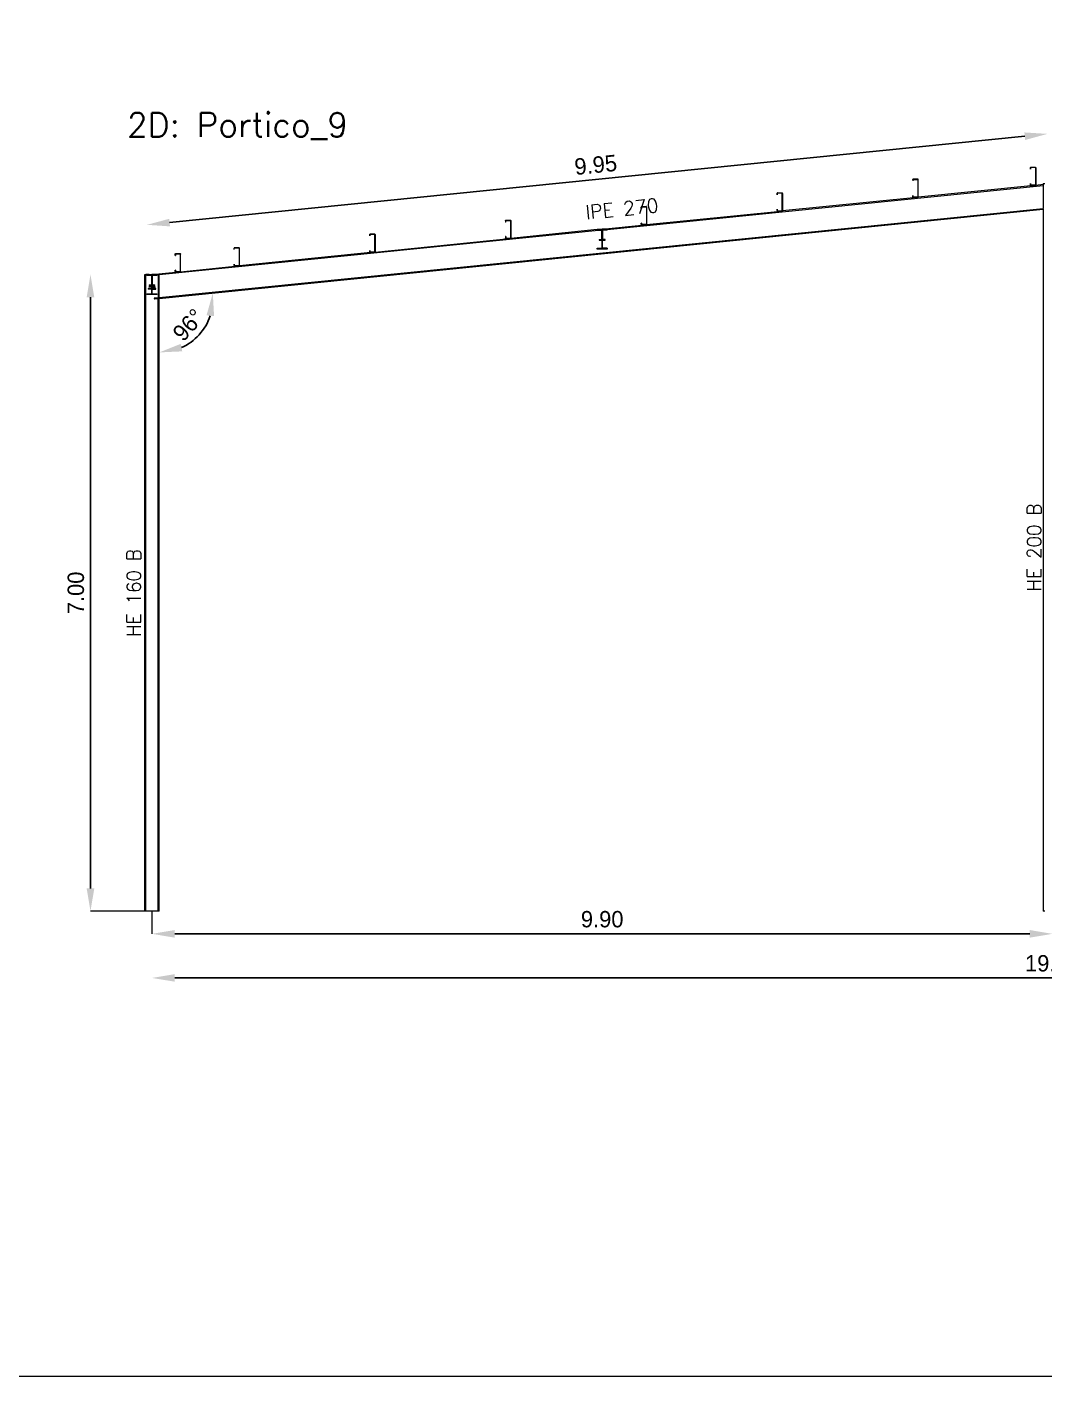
# Model space of a CAD drawing. Header units: millimetres. Extents: x 0 to 149, y -64 to 103.
# Drawn here: x 76.92 to 88.1, y 25.66 to 40.5 of the extents above; entities that cross this region are included whole.
import ezdxf
from ezdxf.enums import TextEntityAlignment as Align

# ---------------------------------------------------------------- set-up
doc = ezdxf.new("R2010")
doc.units = ezdxf.units.MM
for name, color, linetype, lineweight in [('BARRAS_DE_ACERO', 7, 'Continuous', 9), ('COTAS', 13, 'Continuous', 9), ('RECUAD_LIMITES', 2, 'Continuous', 0), ('REFERENCIA_DE_LAS_BARRAS', 2, 'Continuous', 9), ('TITULOS', 9, 'Continuous', 0)]:
    doc.layers.add(name, color=color, linetype=linetype, lineweight=lineweight)
doc.styles.add('CYPETXT', font='romans__.ttf', dxfattribs={"height": 0.2})
doc.styles.add('RomanS', font='')
doc.styles.get('RomanS').set_extended_font_data('Porsche')
doc.dimstyles.new('100-color', dxfattribs={"dimtxt": 0.18, "dimasz": 0.25, "dimexe": 0, "dimexo": 0.5, "dimgap": 0.07, "dimtad": 1, "dimzin": 4, "dimdsep": 46, "dimtxsty": 'RomanS', "dimcen": 0.1, "dimse1": 1, "dimse2": 1, "dimadec": 0, "dimazin": 0, "dimtfac": 1, "dimtix": 1, "dimtmove": 2, "dimatfit": 3, "dimfxl": 1, "dimtvp": 1.058824, "dimtolj": 1, "dimtzin": 1, "dimarcsym": 0})

# ---------------------------------------------------------------- blocks, each defined once
blk = doc.blocks.new('*D486')
at = {"layer": 'COTAS', "color": 0, "lineweight": -2, "transparency": 16777216}
blk.add_line((78.543, 30.042), (97.843, 30.042), dxfattribs=at)
at = {"layer": 'COTAS', "color": 0, "transparency": 16777216}
for points in [[(78.543, 30.084), (78.543, 30.001), (78.293, 30.042)], [(97.843, 30.084), (97.843, 30.001), (98.093, 30.042)]]:
    blk.add_solid(points, dxfattribs=at)
at = {"layer": 'Defpoints', "color": 0, "transparency": 16777216}
for p in [(78.293, 30.776), (98.093, 30.776), (98.093, 30.042)]:
    blk.add_point(p, dxfattribs=at)
at = {"layer": 'COTAS', "color": 0, "transparency": 16777216, "insert": (88.193, 30.202), "char_height": 0.18, "attachment_point": 5, "style": 'RomanS'}
blk.add_mtext('\\A1;19.80', dxfattribs=at)
blk = doc.blocks.new('*D488')
at = {"layer": 'COTAS', "color": 0, "lineweight": -2, "transparency": 16777216}
blk.add_line((78.543, 30.527), (87.943, 30.527), dxfattribs=at)
at = {"layer": 'COTAS', "color": 0, "transparency": 16777216}
for points in [[(78.543, 30.569), (78.543, 30.485), (78.293, 30.527)], [(87.943, 30.569), (87.943, 30.485), (88.193, 30.527)]]:
    blk.add_solid(points, dxfattribs=at)
at = {"layer": 'Defpoints', "color": 0, "transparency": 16777216}
for p in [(78.293, 30.776), (88.193, 30.776), (88.193, 30.527)]:
    blk.add_point(p, dxfattribs=at)
at = {"layer": 'COTAS', "color": 0, "transparency": 16777216, "insert": (83.243, 30.687), "char_height": 0.18, "attachment_point": 5, "style": 'RomanS'}
blk.add_mtext('\\A1;9.90', dxfattribs=at)
blk = doc.blocks.new('*D489')
at = {"layer": 'COTAS', "color": 0, "lineweight": -2, "transparency": 16777216}
blk.add_line((78.487, 38.348), (87.889, 39.298), dxfattribs=at)
at = {"layer": 'COTAS', "color": 0, "transparency": 16777216}
for points in [[(87.885, 39.339), (87.893, 39.256), (88.138, 39.323)], [(78.482, 38.389), (78.491, 38.306), (78.238, 38.323)]]:
    blk.add_solid(points, dxfattribs=at)
at = {"layer": 'Defpoints', "color": 0, "transparency": 16777216}
for p in [(88.138, 39.323), (88.193, 38.776), (78.293, 37.776)]:
    blk.add_point(p, dxfattribs=at)
at = {"layer": 'COTAS', "color": 0, "transparency": 16777216, "insert": (83.172, 38.982), "char_height": 0.18, "attachment_point": 5, "rotation": 5.7679, "style": 'RomanS'}
blk.add_mtext('\\A1;9.95', dxfattribs=at)
blk = doc.blocks.new('*D492')
at = {"layer": 'COTAS', "color": 0, "lineweight": -2, "transparency": 16777216}
blk.add_arc((78.373, 37.512), 0.592, 294.3809, 341.3869, dxfattribs=at)
at = {"layer": 'COTAS', "color": 0, "transparency": 16777216}
for points in [[(78.893, 37.328), (78.976, 37.319), (78.962, 37.572)], [(78.626, 36.932), (78.609, 37.014), (78.373, 36.92)]]:
    blk.add_solid(points, dxfattribs=at)
at = {"layer": 'Defpoints', "color": 0, "transparency": 16777216}
for p in [(88.093, 38.494), (78.373, 37.512), (78.373, 37.512), (78.686, 37.01), (78.373, 30.776)]:
    blk.add_point(p, dxfattribs=at)
at = {"layer": 'COTAS', "color": 0, "transparency": 16777216, "insert": (78.694, 37.223), "char_height": 0.18, "attachment_point": 5, "rotation": 47.8839, "style": 'RomanS'}
blk.add_mtext('\\A1;96°', dxfattribs=at)
blk = doc.blocks.new('*D493')
at = {"layer": 'COTAS', "color": 0, "lineweight": -2, "transparency": 16777216}
blk.add_line((77.617, 37.526), (77.617, 31.026), dxfattribs=at)
at = {"layer": 'COTAS', "color": 0, "transparency": 16777216}
for points in [[(77.575, 37.526), (77.659, 37.526), (77.617, 37.776)], [(77.575, 31.026), (77.659, 31.026), (77.617, 30.776)]]:
    blk.add_solid(points, dxfattribs=at)
at = {"layer": 'Defpoints', "color": 0, "transparency": 16777216}
for p in [(78.293, 37.776), (77.617, 30.776), (78.293, 30.776)]:
    blk.add_point(p, dxfattribs=at)
at = {"layer": 'COTAS', "color": 0, "transparency": 16777216, "insert": (77.457, 34.276), "char_height": 0.18, "attachment_point": 5, "rotation": 90, "style": 'RomanS'}
blk.add_mtext('\\A1;7.00', dxfattribs=at)

msp = doc.modelspace()

# ---------------------------------------------------------------- linework, layer by layer
at = {"layer": 'BARRAS_DE_ACERO'}
for p, q in [((87.952, 38.954), (87.951, 38.953)), ((87.951, 38.953), (87.951, 38.951)), ((87.951, 38.936), (87.951, 38.951)), ((87.951, 38.936), (87.953, 38.936)), ((87.954, 38.955), (87.952, 38.954)), ((87.954, 38.953), (87.953, 38.952)), ((87.953, 38.951), (87.953, 38.952)), ((87.953, 38.951), (87.953, 38.936)), ((87.954, 38.953), (87.954, 38.953)), ((88.008, 38.955), (88.006, 38.956)), ((88.007, 38.953), (88.006, 38.954)), ((88.007, 38.953), (88.008, 38.953)), ((88.008, 38.955), (88.009, 38.954)), ((88.008, 38.953), (88.009, 38.952)), ((88.01, 38.953), (88.009, 38.954)), ((88.009, 38.951), (88.009, 38.952)), ((88.009, 38.951), (88.009, 38.76)), ((88.01, 38.953), (88.011, 38.951)), ((88.011, 38.76), (88.011, 38.951)), ((83.298, 38.271), (88.093, 38.755)), ((86.657, 38.82), (86.658, 38.822)), ((86.658, 38.822), (86.659, 38.824)), ((86.659, 38.82), (86.659, 38.82)), ((86.659, 38.82), (86.659, 38.82)), ((86.661, 38.822), (86.66, 38.821)), ((86.66, 38.821), (86.66, 38.82)), ((86.66, 38.82), (86.66, 38.805)), ((86.661, 38.823), (86.662, 38.823)), ((86.661, 38.822), (86.661, 38.822)), ((86.661, 38.822), (86.662, 38.822)), ((86.713, 38.825), (86.662, 38.825)), ((86.662, 38.823), (86.713, 38.823)), ((86.662, 38.823), (86.662, 38.823)), ((86.712, 38.822), (86.662, 38.822)), ((86.712, 38.822), (86.713, 38.822)), ((86.713, 38.825), (86.715, 38.825)), ((86.713, 38.823), (86.714, 38.823)), ((86.715, 38.822), (86.714, 38.823)), ((86.715, 38.822), (86.715, 38.821)), ((86.715, 38.82), (86.715, 38.821)), ((86.715, 38.821), (86.715, 38.82)), ((86.715, 38.82), (86.715, 38.629)), ((86.715, 38.82), (86.715, 38.63)), ((86.715, 38.82), (86.715, 38.82)), ((87.994, 38.756), (86.716, 38.626)), ((86.717, 38.82), (86.717, 38.822)), ((86.717, 38.82), (86.717, 38.82)), ((86.717, 38.63), (86.717, 38.82)), ((87.951, 38.776), (87.953, 38.776)), ((87.951, 38.76), (87.951, 38.776)), ((87.951, 38.758), (87.951, 38.76)), ((87.952, 38.757), (87.951, 38.758)), ((87.952, 38.757), (87.954, 38.756)), ((87.953, 38.776), (87.953, 38.76)), ((87.953, 38.76), (87.953, 38.759)), ((87.953, 38.759), (87.954, 38.758)), ((87.955, 38.758), (87.954, 38.758)), ((87.954, 38.758), (87.954, 38.758)), ((87.955, 38.756), (87.954, 38.756)), ((88.006, 38.758), (87.955, 38.758)), ((87.955, 38.756), (87.994, 38.756)), ((88.006, 38.756), (87.994, 38.756)), ((88.006, 38.758), (88.007, 38.758)), ((88.006, 38.756), (88.008, 38.756)), ((88.007, 38.758), (88.008, 38.758)), ((88.008, 38.758), (88.009, 38.759)), ((88.009, 38.757), (88.008, 38.756)), ((88.009, 38.759), (88.009, 38.76)), ((88.009, 38.757), (88.01, 38.757)), ((88.093, 38.766), (88.01, 38.757)), ((88.01, 38.758), (88.011, 38.76)), ((88.01, 38.758), (88.01, 38.757)), ((88.093, 38.776), (88.108, 38.776)), ((85.165, 38.671), (85.166, 38.673)), ((85.165, 38.67), (85.165, 38.671)), ((85.165, 38.654), (85.165, 38.67)), ((85.167, 38.654), (85.165, 38.654)), ((85.167, 38.671), (85.168, 38.671)), ((85.167, 38.67), (85.167, 38.671)), ((85.167, 38.67), (85.167, 38.654)), ((85.167, 38.654), (85.167, 38.654)), ((85.168, 38.671), (85.169, 38.672)), ((85.168, 38.671), (85.169, 38.671)), ((85.169, 38.674), (85.22, 38.674)), ((85.22, 38.674), (85.222, 38.674)), ((85.221, 38.671), (85.22, 38.672)), ((85.221, 38.672), (85.22, 38.672)), ((85.222, 38.671), (85.221, 38.672)), ((85.221, 38.671), (85.222, 38.671)), ((85.223, 38.671), (85.222, 38.671)), ((85.222, 38.669), (85.222, 38.479)), ((85.223, 38.67), (85.223, 38.671)), ((85.223, 38.479), (85.223, 38.67)), ((85.225, 38.67), (85.225, 38.671)), ((85.225, 38.669), (85.225, 38.67)), ((85.225, 38.669), (85.225, 38.479)), ((85.225, 38.669), (85.225, 38.479)), ((85.225, 38.669), (85.225, 38.669)), ((86.657, 38.645), (86.659, 38.645)), ((86.66, 38.645), (86.659, 38.645)), ((86.659, 38.63), (86.659, 38.645)), ((86.659, 38.63), (86.659, 38.63)), ((86.659, 38.63), (86.659, 38.629)), ((86.659, 38.629), (86.66, 38.628)), ((86.66, 38.625), (86.659, 38.626)), ((86.66, 38.63), (86.66, 38.645)), ((86.66, 38.628), (86.661, 38.627)), ((86.66, 38.628), (86.66, 38.628)), ((86.66, 38.625), (86.662, 38.625)), ((86.662, 38.627), (86.661, 38.628)), ((86.661, 38.628), (86.661, 38.628)), ((86.661, 38.627), (86.662, 38.627)), ((86.713, 38.627), (86.662, 38.627)), ((86.662, 38.627), (86.662, 38.627)), ((86.712, 38.627), (86.662, 38.627)), ((86.701, 38.625), (86.662, 38.625)), ((86.713, 38.625), (86.701, 38.625)), ((86.712, 38.627), (86.713, 38.628)), ((86.714, 38.628), (86.713, 38.628)), ((86.713, 38.627), (86.714, 38.627)), ((86.713, 38.627), (86.713, 38.627)), ((86.715, 38.625), (86.713, 38.625)), ((86.714, 38.628), (86.715, 38.629)), ((86.715, 38.63), (86.715, 38.629)), ((86.715, 38.628), (86.715, 38.629)), ((86.716, 38.626), (86.715, 38.625)), ((86.717, 38.628), (86.716, 38.626)), ((86.716, 38.626), (86.716, 38.626)), ((86.717, 38.63), (86.717, 38.629)), ((86.717, 38.63), (86.717, 38.63)), ((86.717, 38.628), (86.717, 38.629)), ((78.373, 37.523), (88.093, 38.504)), ((83.674, 38.522), (83.673, 38.521)), ((83.673, 38.521), (83.673, 38.519)), ((83.673, 38.503), (83.673, 38.519)), ((83.675, 38.503), (83.673, 38.503)), ((83.675, 38.523), (83.674, 38.522)), ((83.675, 38.523), (83.677, 38.523)), ((83.676, 38.521), (83.675, 38.521)), ((83.675, 38.52), (83.675, 38.521)), ((83.675, 38.519), (83.675, 38.52)), ((83.675, 38.519), (83.675, 38.503)), ((83.675, 38.503), (83.675, 38.518)), ((83.675, 38.503), (83.675, 38.503)), ((83.677, 38.521), (83.676, 38.521)), ((83.677, 38.523), (83.728, 38.523)), ((83.677, 38.521), (83.728, 38.521)), ((83.678, 38.521), (83.728, 38.521)), ((83.73, 38.523), (83.728, 38.523)), ((83.728, 38.521), (83.729, 38.521)), ((83.729, 38.521), (83.73, 38.521)), ((83.729, 38.52), (83.73, 38.519)), ((83.73, 38.523), (83.731, 38.522)), ((83.73, 38.52), (83.73, 38.521)), ((83.731, 38.519), (83.73, 38.52)), ((83.73, 38.518), (83.73, 38.519)), ((83.73, 38.518), (83.73, 38.328)), ((83.732, 38.521), (83.731, 38.522)), ((83.731, 38.519), (83.731, 38.328)), ((83.733, 38.519), (83.732, 38.521)), ((85.165, 38.494), (85.165, 38.479)), ((85.167, 38.494), (85.165, 38.494)), ((85.165, 38.479), (85.165, 38.477)), ((85.165, 38.477), (85.166, 38.475)), ((85.166, 38.475), (85.168, 38.474)), ((85.167, 38.479), (85.167, 38.494)), ((85.167, 38.494), (85.167, 38.479)), ((85.167, 38.494), (85.167, 38.494)), ((85.167, 38.479), (85.167, 38.478)), ((85.167, 38.479), (85.168, 38.478)), ((85.168, 38.477), (85.167, 38.478)), ((85.168, 38.478), (85.168, 38.477)), ((85.168, 38.477), (85.169, 38.476)), ((85.168, 38.477), (85.169, 38.477)), ((85.169, 38.474), (85.168, 38.474)), ((85.169, 38.477), (85.17, 38.477)), ((85.169, 38.476), (85.169, 38.476)), ((85.169, 38.476), (85.22, 38.476)), ((85.169, 38.474), (85.208, 38.474)), ((85.17, 38.477), (85.22, 38.477)), ((85.208, 38.474), (85.22, 38.474)), ((85.22, 38.477), (85.221, 38.477)), ((85.221, 38.476), (85.22, 38.476)), ((85.222, 38.474), (85.22, 38.474)), ((85.222, 38.477), (85.221, 38.476)), ((85.221, 38.477), (85.222, 38.477)), ((85.222, 38.479), (85.222, 38.478)), ((85.222, 38.477), (85.223, 38.478)), ((85.222, 38.477), (85.222, 38.478)), ((85.223, 38.478), (85.223, 38.479)), ((85.224, 38.476), (85.225, 38.477)), ((85.225, 38.479), (85.225, 38.479)), ((85.225, 38.479), (85.225, 38.479)), ((85.225, 38.477), (85.225, 38.479)), ((88.093, 38.494), (88.093, 30.776)), ((82.18, 38.37), (82.181, 38.371)), ((82.18, 38.368), (82.18, 38.37)), ((82.182, 38.353), (82.18, 38.353)), ((82.183, 38.372), (82.181, 38.371)), ((82.182, 38.369), (82.183, 38.37)), ((82.182, 38.369), (82.182, 38.368)), ((82.182, 38.353), (82.182, 38.368)), ((82.182, 38.368), (82.182, 38.368)), ((82.182, 38.368), (82.182, 38.368)), ((82.182, 38.353), (82.183, 38.353)), ((82.183, 38.372), (82.185, 38.373)), ((82.183, 38.369), (82.184, 38.37)), ((82.184, 38.37), (82.183, 38.37)), ((82.183, 38.369), (82.183, 38.368)), ((82.183, 38.369), (82.183, 38.369)), ((82.183, 38.353), (82.183, 38.368)), ((82.184, 38.37), (82.185, 38.371)), ((82.185, 38.37), (82.184, 38.37)), ((82.185, 38.373), (82.236, 38.373)), ((82.185, 38.371), (82.236, 38.371)), ((82.235, 38.37), (82.185, 38.37)), ((82.235, 38.37), (82.236, 38.37)), ((82.237, 38.372), (82.236, 38.373)), ((82.236, 38.371), (82.237, 38.37)), ((82.236, 38.37), (82.237, 38.369)), ((82.239, 38.371), (82.237, 38.372)), ((82.238, 38.369), (82.237, 38.37)), ((82.237, 38.37), (82.237, 38.37)), ((82.237, 38.369), (82.237, 38.369)), ((82.237, 38.369), (82.238, 38.368)), ((82.238, 38.368), (82.238, 38.369)), ((82.238, 38.178), (82.238, 38.368)), ((82.238, 38.368), (82.238, 38.178)), ((82.238, 38.368), (82.238, 38.368)), ((82.239, 38.371), (82.24, 38.37)), ((82.24, 38.37), (82.24, 38.368)), ((82.24, 38.368), (82.24, 38.368)), ((82.24, 38.368), (82.24, 38.368)), ((82.24, 38.368), (82.24, 38.368)), ((83.188, 38.276), (83.188, 38.27)), ((83.188, 38.276), (83.211, 38.276)), ((83.243, 38.276), (83.716, 38.323)), ((83.275, 38.276), (83.243, 38.276)), ((83.275, 38.269), (83.275, 38.276)), ((83.298, 38.266), (83.298, 38.271)), ((83.675, 38.343), (83.673, 38.343)), ((83.673, 38.328), (83.673, 38.343)), ((83.673, 38.328), (83.673, 38.326)), ((83.673, 38.326), (83.674, 38.325)), ((83.674, 38.325), (83.675, 38.324)), ((83.675, 38.343), (83.675, 38.328)), ((83.675, 38.327), (83.675, 38.328)), ((83.675, 38.328), (83.675, 38.327)), ((83.675, 38.326), (83.675, 38.327)), ((83.675, 38.327), (83.676, 38.327)), ((83.676, 38.326), (83.675, 38.326)), ((83.675, 38.324), (83.677, 38.323)), ((83.676, 38.327), (83.677, 38.326)), ((83.677, 38.325), (83.676, 38.326)), ((83.677, 38.326), (83.678, 38.326)), ((83.728, 38.325), (83.677, 38.325)), ((83.716, 38.323), (83.677, 38.323)), ((83.728, 38.326), (83.678, 38.326)), ((83.729, 38.326), (83.728, 38.325)), ((83.728, 38.326), (83.729, 38.326)), ((83.729, 38.327), (83.729, 38.326)), ((83.73, 38.327), (83.729, 38.327)), ((83.729, 38.326), (83.73, 38.326)), ((83.731, 38.328), (83.73, 38.327)), ((83.73, 38.328), (83.73, 38.327)), ((83.73, 38.326), (83.73, 38.327)), ((83.733, 38.328), (83.733, 38.328)), ((83.733, 38.328), (83.733, 38.328)), ((83.24, 38.265), (78.373, 37.773)), ((80.689, 38.221), (80.688, 38.219)), ((80.688, 38.219), (80.688, 38.217)), ((80.688, 38.202), (80.688, 38.217)), ((80.688, 38.202), (80.69, 38.202)), ((80.691, 38.222), (80.689, 38.221)), ((80.691, 38.22), (80.69, 38.219)), ((80.691, 38.219), (80.69, 38.218)), ((80.69, 38.218), (80.69, 38.219)), ((80.69, 38.218), (80.69, 38.217)), ((80.69, 38.217), (80.69, 38.218)), ((80.69, 38.202), (80.69, 38.217)), ((80.69, 38.217), (80.69, 38.202)), ((80.69, 38.202), (80.69, 38.202)), ((80.692, 38.222), (80.691, 38.222)), ((80.692, 38.22), (80.691, 38.22)), ((80.692, 38.222), (80.743, 38.222)), ((80.692, 38.22), (80.743, 38.22)), ((80.745, 38.222), (80.743, 38.222)), ((80.744, 38.22), (80.743, 38.22)), ((80.744, 38.219), (80.743, 38.219)), ((80.744, 38.22), (80.745, 38.219)), ((80.745, 38.219), (80.744, 38.219)), ((80.745, 38.222), (80.746, 38.221)), ((80.745, 38.218), (80.745, 38.219)), ((80.746, 38.218), (80.745, 38.219)), ((80.745, 38.218), (80.745, 38.217)), ((80.745, 38.027), (80.745, 38.217)), ((80.746, 38.221), (80.747, 38.219)), ((80.746, 38.217), (80.746, 38.218)), ((80.746, 38.217), (80.746, 38.026)), ((80.748, 38.217), (80.747, 38.219)), ((80.747, 38.023), (82.224, 38.173)), ((80.748, 38.027), (80.748, 38.217)), ((80.748, 38.217), (80.748, 38.217)), ((82.18, 38.175), (82.18, 38.177)), ((82.181, 38.174), (82.18, 38.175)), ((82.183, 38.173), (82.181, 38.174)), ((82.182, 38.193), (82.183, 38.193)), ((82.182, 38.178), (82.182, 38.193)), ((82.182, 38.178), (82.182, 38.177)), ((82.182, 38.176), (82.182, 38.177)), ((82.182, 38.176), (82.183, 38.175)), ((82.183, 38.193), (82.183, 38.178)), ((82.183, 38.178), (82.183, 38.177)), ((82.183, 38.177), (82.183, 38.176)), ((82.184, 38.175), (82.183, 38.175)), ((82.185, 38.173), (82.183, 38.173)), ((82.184, 38.175), (82.185, 38.175)), ((82.185, 38.175), (82.235, 38.175)), ((82.185, 38.175), (82.235, 38.175)), ((82.224, 38.173), (82.185, 38.173)), ((82.236, 38.173), (82.224, 38.173)), ((82.235, 38.175), (82.236, 38.175)), ((82.236, 38.175), (82.235, 38.175)), ((82.236, 38.173), (82.237, 38.173)), ((82.238, 38.178), (82.237, 38.177)), ((82.239, 38.174), (82.237, 38.173)), ((82.238, 38.178), (82.238, 38.177)), ((82.238, 38.177), (82.238, 38.176)), ((83.188, 38.27), (82.239, 38.174)), ((82.24, 38.175), (82.239, 38.174)), ((82.239, 38.174), (82.239, 38.174)), ((82.24, 38.177), (82.24, 38.178)), ((82.24, 38.177), (82.24, 38.175)), ((83.188, 38.266), (83.188, 38.27)), ((83.188, 38.266), (83.24, 38.266)), ((83.241, 38.269), (83.211, 38.269)), ((83.211, 38.162), (83.211, 38.156)), ((83.211, 38.156), (83.24, 38.156)), ((83.24, 38.265), (83.24, 38.266)), ((83.241, 38.162), (83.24, 38.162)), ((83.24, 38.156), (83.24, 38.065)), ((83.24, 38.156), (83.246, 38.156)), ((83.241, 38.162), (83.241, 38.269)), ((83.245, 38.269), (83.245, 38.177)), ((83.275, 38.269), (83.245, 38.269)), ((83.246, 38.266), (83.246, 38.162)), ((83.254, 38.266), (83.246, 38.266)), ((83.246, 38.266), (83.254, 38.266)), ((83.246, 38.266), (83.246, 38.266)), ((83.275, 38.162), (83.246, 38.162)), ((83.246, 38.065), (83.246, 38.156)), ((83.246, 38.156), (83.275, 38.156)), ((83.298, 38.266), (83.254, 38.266)), ((83.275, 38.156), (83.275, 38.162)), ((78.548, 38.001), (78.549, 38.003)), ((78.548, 37.986), (78.548, 38.001)), ((78.548, 37.986), (78.55, 37.986)), ((78.549, 38.003), (78.55, 38.004)), ((78.55, 38.004), (78.551, 38.005)), ((78.55, 38.002), (78.551, 38.003)), ((78.55, 38.001), (78.55, 38.002)), ((78.55, 38.001), (78.55, 37.986)), ((78.551, 38.005), (78.553, 38.006)), ((78.552, 38.004), (78.551, 38.003)), ((78.552, 38.004), (78.553, 38.004)), ((78.553, 38.006), (78.604, 38.006)), ((78.553, 38.004), (78.604, 38.004)), ((78.604, 38.006), (78.605, 38.005)), ((78.604, 38.004), (78.605, 38.004)), ((78.605, 38.005), (78.607, 38.004)), ((78.608, 38.003), (78.607, 38.004)), ((78.608, 38.003), (78.608, 38.001)), ((78.608, 37.81), (78.608, 38.001)), ((79.196, 38.068), (79.195, 38.067)), ((79.195, 38.051), (79.195, 38.067)), ((79.195, 38.051), (79.197, 38.051)), ((79.197, 38.07), (79.196, 38.068)), ((79.197, 38.07), (79.198, 38.071)), ((79.198, 38.068), (79.197, 38.067)), ((79.197, 38.051), (79.197, 38.067)), ((79.199, 38.069), (79.198, 38.068)), ((79.198, 38.068), (79.198, 38.068)), ((79.2, 38.069), (79.199, 38.069)), ((79.253, 38.071), (79.251, 38.071)), ((79.253, 38.071), (79.254, 38.07)), ((79.253, 38.068), (79.253, 38.068)), ((79.253, 38.067), (79.253, 38.068)), ((79.253, 38.067), (79.253, 37.876)), ((80.688, 38.042), (80.688, 38.026)), ((80.688, 38.042), (80.69, 38.042)), ((80.688, 38.026), (80.688, 38.025)), ((80.689, 38.023), (80.688, 38.025)), ((80.689, 38.023), (80.691, 38.022)), ((80.69, 38.042), (80.69, 38.027)), ((80.69, 38.026), (80.69, 38.042)), ((80.69, 38.042), (80.69, 38.042)), ((80.69, 38.027), (80.69, 38.026)), ((80.69, 38.026), (80.691, 38.025)), ((80.69, 38.025), (80.69, 38.026)), ((80.69, 38.025), (80.691, 38.024)), ((80.69, 38.025), (80.69, 38.025)), ((80.691, 38.025), (80.692, 38.025)), ((80.692, 38.024), (80.691, 38.024)), ((80.691, 38.022), (80.692, 38.022)), ((80.692, 38.025), (80.693, 38.024)), ((80.692, 38.022), (80.731, 38.022)), ((80.743, 38.024), (80.693, 38.024)), ((80.731, 38.022), (80.743, 38.022)), ((80.743, 38.024), (80.744, 38.025)), ((80.745, 38.022), (80.743, 38.022)), ((80.745, 38.025), (80.744, 38.024)), ((80.744, 38.025), (80.745, 38.025)), ((80.746, 38.025), (80.745, 38.025)), ((80.746, 38.025), (80.746, 38.026)), ((80.748, 38.026), (80.747, 38.025)), ((80.747, 38.023), (80.747, 38.025)), ((80.748, 38.027), (80.748, 38.026)), ((80.748, 38.027), (80.748, 38.027)), ((83.188, 38.065), (83.24, 38.065)), ((83.188, 38.056), (83.188, 38.065)), ((83.298, 38.056), (83.188, 38.056)), ((83.298, 38.065), (83.246, 38.065)), ((83.298, 38.065), (83.298, 38.056)), ((78.55, 37.826), (78.548, 37.826)), ((78.548, 37.81), (78.548, 37.826)), ((78.55, 37.826), (78.55, 37.81)), ((78.607, 37.807), (79.239, 37.871)), ((79.195, 37.891), (79.197, 37.891)), ((79.195, 37.876), (79.195, 37.891)), ((79.195, 37.876), (79.196, 37.874)), ((79.196, 37.874), (79.197, 37.872)), ((79.197, 37.891), (79.197, 37.876)), ((79.197, 37.876), (79.198, 37.875)), ((79.197, 37.872), (79.198, 37.871)), ((79.198, 37.875), (79.198, 37.874)), ((79.198, 37.874), (79.199, 37.873)), ((79.198, 37.871), (79.2, 37.871)), ((79.199, 37.873), (79.2, 37.873)), ((79.2, 37.873), (79.251, 37.873)), ((79.239, 37.871), (79.2, 37.871)), ((79.251, 37.871), (79.239, 37.871)), ((79.252, 37.873), (79.251, 37.873)), ((79.253, 37.871), (79.251, 37.871)), ((79.252, 37.873), (79.253, 37.874)), ((79.253, 37.875), (79.253, 37.876)), ((79.253, 37.874), (79.253, 37.875)), ((79.253, 37.871), (79.254, 37.872)), ((79.255, 37.874), (79.254, 37.873)), ((78.213, 37.776), (78.226, 37.776)), ((78.213, 30.776), (78.213, 37.776)), ((78.226, 30.776), (78.226, 37.776)), ((78.238, 37.776), (78.226, 37.776)), ((78.238, 37.776), (78.238, 37.766)), ((78.252, 37.776), (78.238, 37.776)), ((78.29, 37.766), (78.238, 37.766)), ((78.252, 37.768), (78.252, 37.776)), ((78.257, 37.776), (78.252, 37.776)), ((78.289, 37.768), (78.252, 37.768)), ((78.257, 37.769), (78.257, 37.772)), ((78.291, 37.769), (78.257, 37.769)), ((78.261, 37.776), (78.293, 37.776)), ((78.288, 37.769), (78.291, 37.769)), ((78.291, 37.768), (78.289, 37.768)), ((78.29, 37.662), (78.29, 37.766)), ((78.291, 37.769), (78.291, 37.673)), ((78.291, 37.672), (78.291, 37.769)), ((78.291, 37.67), (78.291, 37.768)), ((78.291, 37.768), (78.291, 37.768)), ((78.293, 37.776), (78.592, 37.806)), ((78.295, 37.769), (78.295, 37.765)), ((78.295, 37.769), (78.325, 37.769)), ((78.295, 37.765), (78.295, 37.667)), ((78.296, 37.769), (78.296, 37.767)), ((78.296, 37.769), (78.326, 37.769)), ((78.296, 37.768), (78.296, 37.765)), ((78.296, 37.768), (78.334, 37.768)), ((78.296, 37.666), (78.296, 37.767)), ((78.303, 37.766), (78.296, 37.766)), ((78.296, 37.766), (78.296, 37.766)), ((78.296, 37.766), (78.303, 37.766)), ((78.296, 37.662), (78.296, 37.766)), ((78.296, 37.662), (78.296, 37.765)), ((78.348, 37.766), (78.303, 37.766)), ((78.325, 37.769), (78.325, 37.776)), ((78.33, 37.769), (78.326, 37.769)), ((78.33, 37.776), (78.334, 37.776)), ((78.33, 37.776), (78.33, 37.772)), ((78.33, 37.769), (78.33, 37.772)), ((78.33, 37.769), (78.33, 37.769)), ((78.348, 37.776), (78.334, 37.776)), ((78.334, 37.77), (78.334, 37.776)), ((78.334, 37.77), (78.334, 37.768)), ((78.348, 37.771), (78.348, 37.776)), ((78.348, 37.771), (78.36, 37.772)), ((78.348, 37.771), (78.348, 37.766)), ((78.36, 37.772), (78.36, 37.521)), ((78.373, 37.776), (78.373, 37.773)), ((78.373, 37.523), (78.373, 37.773)), ((78.548, 37.81), (78.549, 37.809)), ((78.549, 37.809), (78.55, 37.807)), ((78.55, 37.81), (78.55, 37.809)), ((78.55, 37.807), (78.551, 37.806)), ((78.551, 37.806), (78.553, 37.806)), ((78.552, 37.808), (78.553, 37.808)), ((78.604, 37.808), (78.553, 37.808)), ((78.553, 37.806), (78.592, 37.806)), ((78.604, 37.806), (78.592, 37.806)), ((78.604, 37.808), (78.605, 37.808)), ((78.605, 37.806), (78.604, 37.806)), ((78.606, 37.809), (78.605, 37.808)), ((78.607, 37.807), (78.605, 37.806)), ((78.606, 37.809), (78.606, 37.81)), ((78.606, 37.809), (78.606, 37.809)), ((78.608, 37.809), (78.607, 37.807)), ((78.607, 37.807), (78.607, 37.807)), ((78.608, 37.809), (78.608, 37.81)), ((78.238, 37.565), (78.29, 37.565)), ((78.238, 37.565), (78.238, 37.556)), ((78.348, 37.556), (78.238, 37.556)), ((78.252, 37.623), (78.29, 37.623)), ((78.252, 37.623), (78.252, 37.616)), ((78.29, 37.616), (78.252, 37.616)), ((78.257, 37.643), (78.29, 37.643)), ((78.257, 37.643), (78.257, 37.636)), ((78.29, 37.636), (78.257, 37.636)), ((78.261, 37.662), (78.29, 37.662)), ((78.261, 37.662), (78.261, 37.656)), ((78.291, 37.662), (78.29, 37.662)), ((78.29, 37.623), (78.29, 37.636)), ((78.291, 37.623), (78.29, 37.623)), ((78.29, 37.565), (78.29, 37.616)), ((78.29, 37.616), (78.295, 37.616)), ((78.291, 37.673), (78.291, 37.671)), ((78.291, 37.672), (78.291, 37.668)), ((78.291, 37.664), (78.291, 37.671)), ((78.291, 37.662), (78.291, 37.67)), ((78.291, 37.667), (78.291, 37.668)), ((78.291, 37.662), (78.291, 37.667)), ((78.291, 37.662), (78.291, 37.664)), ((78.291, 37.662), (78.291, 37.662)), ((78.291, 37.662), (78.291, 37.662)), ((78.291, 37.656), (78.291, 37.643)), ((78.296, 37.656), (78.291, 37.656)), ((78.291, 37.643), (78.291, 37.656)), ((78.291, 37.643), (78.291, 37.643)), ((78.291, 37.636), (78.296, 37.636)), ((78.295, 37.667), (78.295, 37.662)), ((78.296, 37.666), (78.296, 37.662)), ((78.296, 37.662), (78.296, 37.662)), ((78.305, 37.662), (78.296, 37.662)), ((78.296, 37.662), (78.296, 37.662)), ((78.296, 37.656), (78.296, 37.643)), ((78.33, 37.643), (78.296, 37.643)), ((78.296, 37.643), (78.296, 37.643)), ((78.334, 37.623), (78.296, 37.623)), ((78.296, 37.623), (78.296, 37.623)), ((78.296, 37.616), (78.334, 37.616)), ((78.296, 37.565), (78.348, 37.565)), ((78.305, 37.662), (78.325, 37.662)), ((78.33, 37.636), (78.33, 37.643)), ((78.334, 37.616), (78.334, 37.623)), ((78.348, 37.565), (78.348, 37.556)), ((78.36, 37.521), (78.319, 37.517)), ((78.319, 37.517), (78.32, 37.507)), ((78.36, 37.511), (78.32, 37.507)), ((78.36, 37.511), (78.36, 37.521)), ((78.36, 37.511), (78.36, 37.51)), ((78.36, 30.776), (78.36, 37.51)), ((78.373, 37.512), (78.373, 37.523)), ((78.373, 30.776), (78.373, 37.512)), ((78.226, 30.776), (78.213, 30.776)), ((78.36, 30.776), (78.226, 30.776)), ((78.373, 30.776), (78.36, 30.776)), ((88.108, 30.776), (88.093, 30.776))]:
    msp.add_line(p, q, dxfattribs=at)
for points in [[(87.954, 38.955), (87.955, 38.956), (88.006, 38.956)], [(88.006, 38.954), (87.955, 38.954), (87.954, 38.953)], [(83.298, 38.271), (83.298, 38.271), (88.093, 38.755)], [(86.657, 38.82), (86.657, 38.805), (86.657, 38.805), (86.659, 38.805)], [(86.662, 38.825), (86.66, 38.825), (86.659, 38.824)], [(86.659, 38.82), (86.66, 38.821), (86.66, 38.822), (86.661, 38.823)], [(86.659, 38.82), (86.659, 38.805), (86.66, 38.805)], [(86.713, 38.822), (86.714, 38.822), (86.715, 38.821)], [(86.717, 38.822), (86.716, 38.824), (86.715, 38.825)], [(86.717, 38.63), (86.717, 38.82), (86.717, 38.82)], [(88.093, 38.776), (88.093, 38.766), (88.093, 38.755), (88.093, 38.504)], [(85.169, 38.674), (85.168, 38.674), (85.166, 38.673)], [(85.168, 38.671), (85.168, 38.67), (85.167, 38.669), (85.167, 38.654)], [(85.22, 38.672), (85.169, 38.672), (85.169, 38.672)], [(85.22, 38.672), (85.17, 38.672), (85.169, 38.671)], [(85.222, 38.674), (85.224, 38.673), (85.225, 38.671)], [(85.222, 38.669), (85.222, 38.67), (85.222, 38.671)], [(86.701, 38.625), (85.224, 38.476), (85.224, 38.475), (85.222, 38.474)], [(86.657, 38.645), (86.657, 38.645), (86.657, 38.629)], [(86.657, 38.629), (86.658, 38.628), (86.659, 38.626)], [(86.661, 38.628), (86.66, 38.629), (86.66, 38.63)], [(86.714, 38.627), (86.715, 38.628), (86.715, 38.628)], [(78.373, 37.512), (88.093, 38.494), (88.093, 38.504)], [(83.678, 38.521), (83.677, 38.521), (83.676, 38.52), (83.675, 38.519), (83.675, 38.518)], [(83.728, 38.521), (83.729, 38.521), (83.729, 38.52)], [(83.733, 38.328), (83.732, 38.326), (83.731, 38.325), (85.208, 38.474)], [(83.733, 38.328), (83.733, 38.518), (83.733, 38.519)], [(83.733, 38.328), (83.733, 38.518), (83.733, 38.518)], [(82.18, 38.368), (82.18, 38.353), (82.18, 38.353)], [(82.24, 38.368), (82.24, 38.178), (82.24, 38.178), (82.24, 38.368)], [(83.211, 38.269), (83.211, 38.276), (83.243, 38.276)], [(83.298, 38.271), (83.298, 38.276), (83.275, 38.276)], [(83.675, 38.343), (83.675, 38.343), (83.675, 38.328)], [(83.73, 38.324), (83.728, 38.323), (83.716, 38.323)], [(83.731, 38.325), (83.731, 38.325), (83.73, 38.324)], [(80.743, 38.219), (80.693, 38.219), (80.692, 38.219), (80.691, 38.219)], [(80.748, 38.217), (80.748, 38.217), (80.748, 38.027)], [(82.182, 38.193), (82.18, 38.193), (82.18, 38.193), (82.18, 38.177)], [(82.185, 38.175), (82.184, 38.175), (82.183, 38.176)], [(82.237, 38.177), (82.237, 38.176), (82.236, 38.175)], [(82.236, 38.175), (82.237, 38.175), (82.237, 38.175), (82.238, 38.176), (82.238, 38.176)], [(83.211, 38.162), (83.24, 38.162), (83.24, 38.265)], [(83.246, 38.162), (83.245, 38.162), (83.245, 38.177)], [(78.606, 37.81), (78.606, 38.001), (78.606, 38.002), (78.606, 38.003), (78.605, 38.004)], [(79.251, 38.071), (79.2, 38.071), (79.198, 38.071)], [(79.2, 38.069), (79.251, 38.069), (79.252, 38.069), (79.253, 38.068)], [(79.255, 38.067), (79.255, 38.068), (79.254, 38.07)], [(80.731, 38.022), (79.254, 37.873), (79.254, 37.872)], [(79.255, 37.874), (79.255, 37.876), (79.255, 38.067)], [(80.692, 38.024), (80.743, 38.024), (80.744, 38.024)], [(80.745, 38.027), (80.745, 38.026), (80.745, 38.025)], [(80.745, 38.022), (80.746, 38.023), (80.747, 38.023)], [(78.261, 37.776), (78.257, 37.776), (78.257, 37.772)], [(78.261, 37.776), (78.261, 37.769), (78.288, 37.769)], [(78.33, 37.776), (78.325, 37.776), (78.293, 37.776)], [(78.373, 37.776), (78.36, 37.776), (78.36, 37.772)], [(78.55, 37.809), (78.551, 37.809), (78.552, 37.808)], [(78.261, 37.656), (78.29, 37.656), (78.291, 37.656), (78.291, 37.656)], [(78.29, 37.656), (78.29, 37.643), (78.291, 37.643)], [(78.291, 37.623), (78.291, 37.636), (78.29, 37.636)], [(78.296, 37.662), (78.295, 37.662), (78.295, 37.662)], [(78.296, 37.565), (78.296, 37.616), (78.295, 37.616)], [(78.296, 37.656), (78.325, 37.656), (78.325, 37.662)], [(78.296, 37.643), (78.296, 37.656), (78.296, 37.656)], [(78.296, 37.656), (78.296, 37.656), (78.296, 37.643), (78.296, 37.643)], [(78.296, 37.623), (78.296, 37.636), (78.307, 37.636), (78.33, 37.636)], [(78.296, 37.636), (78.296, 37.636), (78.296, 37.623)]]:
    msp.add_lwpolyline(points, dxfattribs=at)
at = {"layer": 'COTAS'}
for q in [(77.617, 30.776), (78.293, 30.527)]:
    msp.add_line((78.293, 30.776), q, dxfattribs=at)
at = {"layer": 'RECUAD_LIMITES'}
msp.add_lwpolyline([(62.37, 25.665), (104.37, 25.665), (104.37, 55.365), (62.37, 55.365), (62.37, 25.665)], close=True, dxfattribs=at)

# ---------------------------------------------------------------- texts
at = {"layer": 'REFERENCIA_DE_LAS_BARRAS', "style": 'CYPETXT'}
for s, rotation, width, p, p2 in [('IPE 270', 5.7995, 0.844169, (83.066, 38.383), (83.868, 38.464)), ('HE 200 B', 90, 0.776302, (88.069, 34.292), (88.069, 35.259)), ('HE 160 B', 90, 0.776302, (78.169, 33.792), (78.169, 34.759))]:
    msp.add_text(s, height=0.1533, rotation=rotation, dxfattribs=dict(at, width=width)).set_placement(p, p2, align=Align.FIT)
at = {"layer": 'TITULOS', "style": 'CYPETXT', "width": 0.831586}
msp.add_text('2D: Portico_9', height=0.26667, dxfattribs=at).set_placement((78.018, 39.289), (80.45, 39.289), align=Align.FIT)

# ---------------------------------------------------------------- dimensions: what is measured, and where the dimension line sits
at = {"layer": 'COTAS'}
dim = msp.add_aligned_dim(p1=(78.293, 37.776), p2=(88.193, 38.776), distance=0.55, dimstyle='100-color', dxfattribs=at)
dim.commit()
dim.dimension.update_dxf_attribs({"geometry": '*D489', "text_midpoint": (83.172, 38.982)})
dim = msp.add_angular_dim_2l(base=(78.686, 37.01), line1=((78.373, 30.776), (78.373, 37.512)), line2=((78.373, 37.512), (88.093, 38.494)), dimstyle='100-color', dxfattribs=at)
dim.commit()
dim.dimension.update_dxf_attribs({"geometry": '*D492', "text_midpoint": (78.694, 37.223)})
dim = msp.add_linear_dim(base=(77.617, 30.776), p1=(78.293, 37.776), p2=(78.293, 30.776), angle=90, dimstyle='100-color', dxfattribs=at)
dim.commit()
dim.dimension.update_dxf_attribs({"geometry": '*D493', "text_midpoint": (77.457, 34.276)})
for base, p2, picture, middle in [((88.193, 30.527), (88.193, 30.776), '*D488', (83.243, 30.687)), ((98.093, 30.042), (98.093, 30.776), '*D486', (88.193, 30.202))]:
    dim = msp.add_linear_dim(base=base, p1=(78.293, 30.776), p2=p2, dimstyle='100-color', dxfattribs=at)
    dim.commit()
    dim.dimension.update_dxf_attribs({"geometry": picture, "text_midpoint": middle})

doc.saveas('drawing.dxf')
